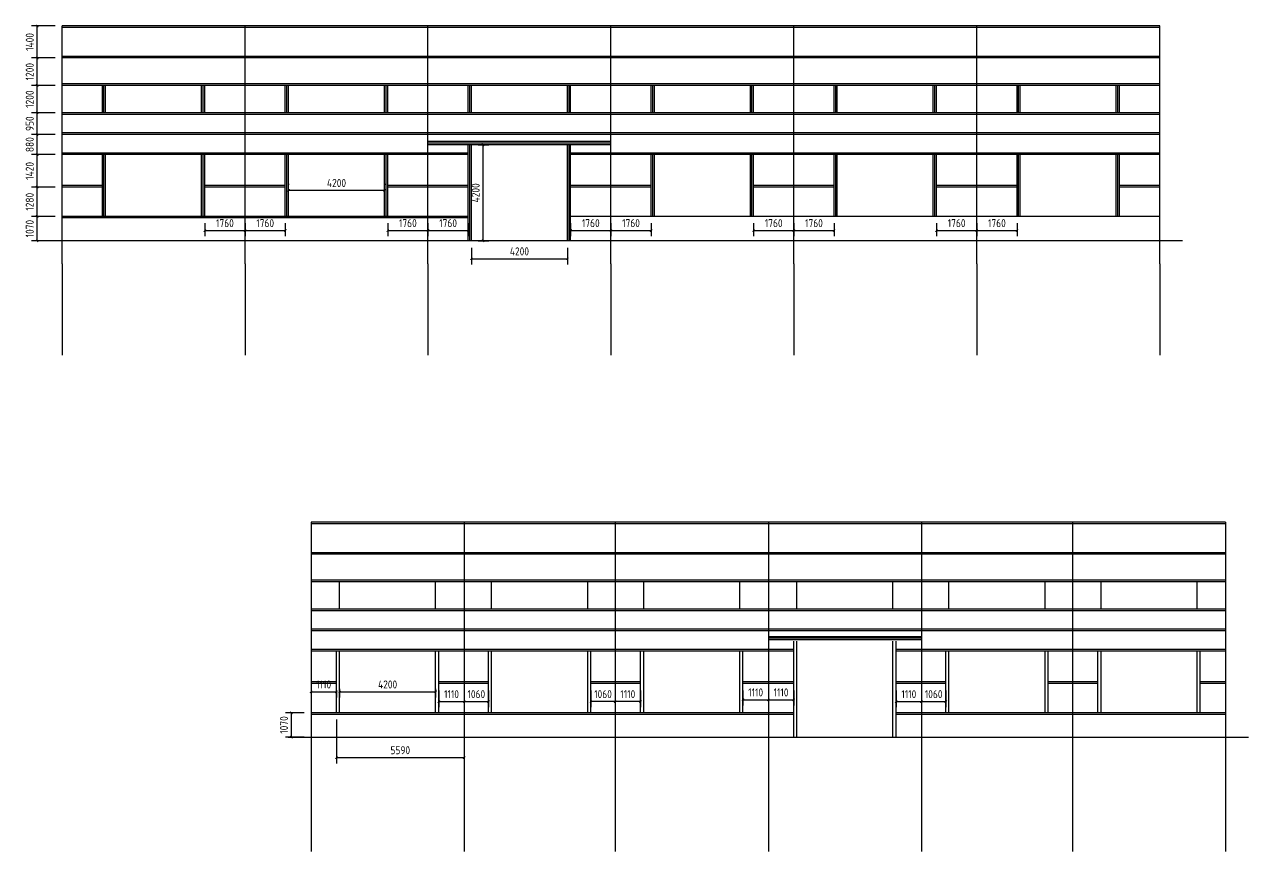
# Model space of a CAD drawing. Extents: x -196983 to 471790, y -783661 to 190401.
# Drawn here: x 90512 to 144043, y -122684 to -86509 of the extents above; entities that cross this region are included whole.
import ezdxf

# ---------------------------------------------------------------- set-up
doc = ezdxf.new("R2010")
doc.units = 0
doc.header["$LTSCALE"] = 1000
doc.header["$MEASUREMENT"] = 0
doc.layers.add('AXIS', color=3, linetype='Continuous')
doc.layers.add('DOTE', color=1, linetype='Continuous')
doc.styles.get("Standard").update_dxf_attribs({"font": 'gbenor.shx', "bigfont": 'gbcbig.shx'})
doc.dimstyles.get("Standard").update_dxf_attribs({"dimscale": 100, "dimtxt": 3.5, "dimasz": 1, "dimexe": 2.5, "dimexo": 3, "dimgap": 1.5, "dimtad": 1, "dimdec": 0, "dimzin": 0, "dimdsep": 46, "dimtxsty": 'Standard', "dimblk": 'ARCHTICK', "dimcen": 0.09, "dimadec": 0, "dimazin": 0, "dimtfac": 1, "dimtdec": 0, "dimtix": 1, "dimtmove": 2, "dimatfit": 3, "dimfxl": 1, "dimtolj": 1, "dimtzin": 0, "dimarcsym": 0})

# ---------------------------------------------------------------- blocks, each defined once
blk = doc.blocks.new('_ArchTick')
at = {"color": 0, "linetype": 'ByBlock', "const_width": 0.4}
blk.add_lwpolyline([(-0.5, -0.5), (0.5, 0.5)], dxfattribs=at)
blk = doc.blocks.new('*D222')
at = {"color": 0, "lineweight": -2}
for p, q in [((91858, -94903), (90816, -94903)), ((91066, -95973), (91066, -94903)), ((91858, -95973), (90816, -95973))]:
    blk.add_line(p, q, dxfattribs=at)
at = {"layer": 'Defpoints', "color": 0}
for p in [(91066, -94903), (92158, -94903), (92158, -95973)]:
    blk.add_point(p, dxfattribs=at)
at = {"color": 0, "lineweight": -2, "xscale": 100, "yscale": 100, "zscale": 100}
for p, rotation in [((91066, -94903), 90), ((91066, -95973), 270)]:
    blk.add_blockref('_ArchTick', p, dxfattribs=dict(at, rotation=rotation))
at = {"color": 0, "insert": (90741, -95438), "char_height": 350, "attachment_point": 5, "rotation": 90}
blk.add_mtext('\\A1;1070', dxfattribs=at)
blk = doc.blocks.new('*D223')
at = {"color": 0, "lineweight": -2}
for p, q in [((91858, -93623), (90816, -93623)), ((91066, -94903), (91066, -93623)), ((91858, -94903), (90816, -94903))]:
    blk.add_line(p, q, dxfattribs=at)
at = {"layer": 'Defpoints', "color": 0}
for p in [(91066, -93623), (92158, -93623), (92158, -94903)]:
    blk.add_point(p, dxfattribs=at)
at = {"color": 0, "lineweight": -2, "xscale": 100, "yscale": 100, "zscale": 100}
for p, rotation in [((91066, -93623), 90), ((91066, -94903), 270)]:
    blk.add_blockref('_ArchTick', p, dxfattribs=dict(at, rotation=rotation))
at = {"color": 0, "insert": (90741, -94263), "char_height": 350, "attachment_point": 5, "rotation": 90}
blk.add_mtext('\\A1;1280', dxfattribs=at)
blk = doc.blocks.new('*D224')
at = {"color": 0, "lineweight": -2}
for p, q in [((91858, -92203), (90816, -92203)), ((91066, -93623), (91066, -92203)), ((91858, -93623), (90816, -93623))]:
    blk.add_line(p, q, dxfattribs=at)
at = {"layer": 'Defpoints', "color": 0}
for p in [(91066, -92203), (92158, -92203), (92158, -93623)]:
    blk.add_point(p, dxfattribs=at)
at = {"color": 0, "lineweight": -2, "xscale": 100, "yscale": 100, "zscale": 100}
for p, rotation in [((91066, -92203), 90), ((91066, -93623), 270)]:
    blk.add_blockref('_ArchTick', p, dxfattribs=dict(at, rotation=rotation))
at = {"color": 0, "insert": (90741, -92913), "char_height": 350, "attachment_point": 5, "rotation": 90}
blk.add_mtext('\\A1;1420', dxfattribs=at)
blk = doc.blocks.new('*D225')
at = {"color": 0, "lineweight": -2}
for p, q in [((91858, -91323), (90816, -91323)), ((91066, -92203), (91066, -91323)), ((91858, -92203), (90816, -92203))]:
    blk.add_line(p, q, dxfattribs=at)
at = {"layer": 'Defpoints', "color": 0}
for p in [(91066, -91323), (92158, -91323), (92158, -92203)]:
    blk.add_point(p, dxfattribs=at)
at = {"color": 0, "lineweight": -2, "xscale": 100, "yscale": 100, "zscale": 100}
for p, rotation in [((91066, -91323), 90), ((91066, -92203), 270)]:
    blk.add_blockref('_ArchTick', p, dxfattribs=dict(at, rotation=rotation))
at = {"color": 0, "insert": (90741, -91763), "char_height": 350, "attachment_point": 5, "rotation": 90}
blk.add_mtext('\\A1;880', dxfattribs=at)
blk = doc.blocks.new('*D226')
at = {"color": 0, "lineweight": -2}
for p, q in [((91858, -90373), (90816, -90373)), ((91066, -91323), (91066, -90373)), ((91858, -91323), (90816, -91323))]:
    blk.add_line(p, q, dxfattribs=at)
at = {"layer": 'Defpoints', "color": 0}
for p in [(91066, -90373), (92158, -90373), (92158, -91323)]:
    blk.add_point(p, dxfattribs=at)
at = {"color": 0, "lineweight": -2, "xscale": 100, "yscale": 100, "zscale": 100}
for p, rotation in [((91066, -90373), 90), ((91066, -91323), 270)]:
    blk.add_blockref('_ArchTick', p, dxfattribs=dict(at, rotation=rotation))
at = {"color": 0, "insert": (90741, -90848), "char_height": 350, "attachment_point": 5, "rotation": 90}
blk.add_mtext('\\A1;950', dxfattribs=at)
blk = doc.blocks.new('*D227')
at = {"color": 0, "lineweight": -2}
for p, q in [((91858, -89173), (90816, -89173)), ((91066, -90373), (91066, -89173)), ((91858, -90373), (90816, -90373))]:
    blk.add_line(p, q, dxfattribs=at)
at = {"layer": 'Defpoints', "color": 0}
for p in [(91066, -89173), (92158, -89173), (92158, -90373)]:
    blk.add_point(p, dxfattribs=at)
at = {"color": 0, "lineweight": -2, "xscale": 100, "yscale": 100, "zscale": 100}
for p, rotation in [((91066, -89173), 90), ((91066, -90373), 270)]:
    blk.add_blockref('_ArchTick', p, dxfattribs=dict(at, rotation=rotation))
at = {"color": 0, "insert": (90741, -89773), "char_height": 350, "attachment_point": 5, "rotation": 90}
blk.add_mtext('\\A1;1200', dxfattribs=at)
blk = doc.blocks.new('*D228')
at = {"color": 0, "lineweight": -2}
for p, q in [((91858, -87973), (90816, -87973)), ((91066, -89173), (91066, -87973)), ((91858, -89173), (90816, -89173))]:
    blk.add_line(p, q, dxfattribs=at)
at = {"layer": 'Defpoints', "color": 0}
for p in [(91066, -87973), (92158, -87973), (92158, -89173)]:
    blk.add_point(p, dxfattribs=at)
at = {"color": 0, "lineweight": -2, "xscale": 100, "yscale": 100, "zscale": 100}
for p, rotation in [((91066, -87973), 90), ((91066, -89173), 270)]:
    blk.add_blockref('_ArchTick', p, dxfattribs=dict(at, rotation=rotation))
at = {"color": 0, "insert": (90741, -88573), "char_height": 350, "attachment_point": 5, "rotation": 90}
blk.add_mtext('\\A1;1200', dxfattribs=at)
blk = doc.blocks.new('*D229')
at = {"color": 0, "lineweight": -2}
for p, q in [((91858, -86573), (90816, -86573)), ((91066, -87973), (91066, -86573)), ((91858, -87973), (90816, -87973))]:
    blk.add_line(p, q, dxfattribs=at)
at = {"layer": 'Defpoints', "color": 0}
for p in [(91066, -86573), (92158, -86573), (92158, -87973)]:
    blk.add_point(p, dxfattribs=at)
at = {"color": 0, "lineweight": -2, "xscale": 100, "yscale": 100, "zscale": 100}
for p, rotation in [((91066, -86573), 90), ((91066, -87973), 270)]:
    blk.add_blockref('_ArchTick', p, dxfattribs=dict(at, rotation=rotation))
at = {"color": 0, "insert": (90741, -87273), "char_height": 350, "attachment_point": 5, "rotation": 90}
blk.add_mtext('\\A1;1400', dxfattribs=at)
blk = doc.blocks.new('*D397')
at = {"color": 0, "lineweight": -2}
for p, q in [((130398, -95203), (130398, -95774)), ((132158, -95203), (132158, -95774)), ((130398, -95524), (132158, -95524))]:
    blk.add_line(p, q, dxfattribs=at)
at = {"layer": 'Defpoints', "color": 0}
for p in [(130398, -94903), (132158, -94903), (132158, -95524)]:
    blk.add_point(p, dxfattribs=at)
at = {"color": 0, "lineweight": -2, "xscale": 100, "yscale": 100, "zscale": 100, "rotation": 180}
blk.add_blockref('_ArchTick', (130398, -95524), dxfattribs=at)
at = {"color": 0, "lineweight": -2, "xscale": 100, "yscale": 100, "zscale": 100}
blk.add_blockref('_ArchTick', (132158, -95524), dxfattribs=at)
at = {"color": 0, "insert": (131278, -95199), "char_height": 350, "attachment_point": 5}
blk.add_mtext('\\A1;1760', dxfattribs=at)
blk = doc.blocks.new('*D398')
at = {"color": 0, "lineweight": -2}
for p, q in [((132158, -95203), (132158, -95774)), ((133918, -95203), (133918, -95774)), ((132158, -95524), (133918, -95524))]:
    blk.add_line(p, q, dxfattribs=at)
at = {"layer": 'Defpoints', "color": 0}
for p in [(132158, -94903), (133918, -94903), (133918, -95524)]:
    blk.add_point(p, dxfattribs=at)
at = {"color": 0, "lineweight": -2, "xscale": 100, "yscale": 100, "zscale": 100, "rotation": 180}
blk.add_blockref('_ArchTick', (132158, -95524), dxfattribs=at)
at = {"color": 0, "lineweight": -2, "xscale": 100, "yscale": 100, "zscale": 100}
blk.add_blockref('_ArchTick', (133918, -95524), dxfattribs=at)
at = {"color": 0, "insert": (133038, -95199), "char_height": 350, "attachment_point": 5}
blk.add_mtext('\\A1;1760', dxfattribs=at)
blk = doc.blocks.new('*D399')
at = {"color": 0, "lineweight": -2}
for p, q in [((122398, -95203), (122398, -95774)), ((124158, -95203), (124158, -95774)), ((122398, -95524), (124158, -95524))]:
    blk.add_line(p, q, dxfattribs=at)
at = {"layer": 'Defpoints', "color": 0}
for p in [(122398, -94903), (124158, -94903), (124158, -95524)]:
    blk.add_point(p, dxfattribs=at)
at = {"color": 0, "lineweight": -2, "xscale": 100, "yscale": 100, "zscale": 100, "rotation": 180}
blk.add_blockref('_ArchTick', (122398, -95524), dxfattribs=at)
at = {"color": 0, "lineweight": -2, "xscale": 100, "yscale": 100, "zscale": 100}
blk.add_blockref('_ArchTick', (124158, -95524), dxfattribs=at)
at = {"color": 0, "insert": (123278, -95199), "char_height": 350, "attachment_point": 5}
blk.add_mtext('\\A1;1760', dxfattribs=at)
blk = doc.blocks.new('*D400')
at = {"color": 0, "lineweight": -2}
for p, q in [((124158, -95203), (124158, -95774)), ((125918, -95203), (125918, -95774)), ((124158, -95524), (125918, -95524))]:
    blk.add_line(p, q, dxfattribs=at)
at = {"layer": 'Defpoints', "color": 0}
for p in [(124158, -94903), (125918, -94903), (125918, -95524)]:
    blk.add_point(p, dxfattribs=at)
at = {"color": 0, "lineweight": -2, "xscale": 100, "yscale": 100, "zscale": 100, "rotation": 180}
blk.add_blockref('_ArchTick', (124158, -95524), dxfattribs=at)
at = {"color": 0, "lineweight": -2, "xscale": 100, "yscale": 100, "zscale": 100}
blk.add_blockref('_ArchTick', (125918, -95524), dxfattribs=at)
at = {"color": 0, "insert": (125038, -95199), "char_height": 350, "attachment_point": 5}
blk.add_mtext('\\A1;1760', dxfattribs=at)
blk = doc.blocks.new('*D401')
at = {"color": 0, "lineweight": -2}
for p, q in [((98398, -95203), (98398, -95774)), ((100158, -95203), (100158, -95774)), ((98398, -95524), (100158, -95524))]:
    blk.add_line(p, q, dxfattribs=at)
at = {"layer": 'Defpoints', "color": 0}
for p in [(98398, -94903), (100158, -94903), (100158, -95524)]:
    blk.add_point(p, dxfattribs=at)
at = {"color": 0, "lineweight": -2, "xscale": 100, "yscale": 100, "zscale": 100, "rotation": 180}
blk.add_blockref('_ArchTick', (98398, -95524), dxfattribs=at)
at = {"color": 0, "lineweight": -2, "xscale": 100, "yscale": 100, "zscale": 100}
blk.add_blockref('_ArchTick', (100158, -95524), dxfattribs=at)
at = {"color": 0, "insert": (99278, -95199), "char_height": 350, "attachment_point": 5}
blk.add_mtext('\\A1;1760', dxfattribs=at)
blk = doc.blocks.new('*D402')
at = {"color": 0, "lineweight": -2}
for p, q in [((100158, -95203), (100158, -95774)), ((101918, -95203), (101918, -95774)), ((100158, -95524), (101918, -95524))]:
    blk.add_line(p, q, dxfattribs=at)
at = {"layer": 'Defpoints', "color": 0}
for p in [(100158, -94903), (101918, -94903), (101918, -95524)]:
    blk.add_point(p, dxfattribs=at)
at = {"color": 0, "lineweight": -2, "xscale": 100, "yscale": 100, "zscale": 100, "rotation": 180}
blk.add_blockref('_ArchTick', (100158, -95524), dxfattribs=at)
at = {"color": 0, "lineweight": -2, "xscale": 100, "yscale": 100, "zscale": 100}
blk.add_blockref('_ArchTick', (101918, -95524), dxfattribs=at)
at = {"color": 0, "insert": (101038, -95199), "char_height": 350, "attachment_point": 5}
blk.add_mtext('\\A1;1760', dxfattribs=at)
blk = doc.blocks.new('*D403')
at = {"color": 0, "lineweight": -2}
for p, q in [((106398, -95203), (106398, -95774)), ((108158, -95203), (108158, -95774)), ((106398, -95524), (108158, -95524))]:
    blk.add_line(p, q, dxfattribs=at)
at = {"layer": 'Defpoints', "color": 0}
for p in [(106398, -94903), (108158, -94903), (108158, -95524)]:
    blk.add_point(p, dxfattribs=at)
at = {"color": 0, "lineweight": -2, "xscale": 100, "yscale": 100, "zscale": 100, "rotation": 180}
blk.add_blockref('_ArchTick', (106398, -95524), dxfattribs=at)
at = {"color": 0, "lineweight": -2, "xscale": 100, "yscale": 100, "zscale": 100}
blk.add_blockref('_ArchTick', (108158, -95524), dxfattribs=at)
at = {"color": 0, "insert": (107278, -95199), "char_height": 350, "attachment_point": 5}
blk.add_mtext('\\A1;1760', dxfattribs=at)
blk = doc.blocks.new('*D404')
at = {"color": 0, "lineweight": -2}
for p, q in [((108158, -95203), (108158, -95774)), ((109918, -95203), (109918, -95774)), ((108158, -95524), (109918, -95524))]:
    blk.add_line(p, q, dxfattribs=at)
at = {"layer": 'Defpoints', "color": 0}
for p in [(108158, -94903), (109918, -94903), (109918, -95524)]:
    blk.add_point(p, dxfattribs=at)
at = {"color": 0, "lineweight": -2, "xscale": 100, "yscale": 100, "zscale": 100, "rotation": 180}
blk.add_blockref('_ArchTick', (108158, -95524), dxfattribs=at)
at = {"color": 0, "lineweight": -2, "xscale": 100, "yscale": 100, "zscale": 100}
blk.add_blockref('_ArchTick', (109918, -95524), dxfattribs=at)
at = {"color": 0, "insert": (109038, -95199), "char_height": 350, "attachment_point": 5}
blk.add_mtext('\\A1;1760', dxfattribs=at)
blk = doc.blocks.new('*D405')
at = {"color": 0, "lineweight": -2}
for p, q in [((114398, -95203), (114398, -95774)), ((116158, -95203), (116158, -95774)), ((114398, -95524), (116158, -95524))]:
    blk.add_line(p, q, dxfattribs=at)
at = {"layer": 'Defpoints', "color": 0}
for p in [(114398, -94903), (116158, -94903), (116158, -95524)]:
    blk.add_point(p, dxfattribs=at)
at = {"color": 0, "lineweight": -2, "xscale": 100, "yscale": 100, "zscale": 100, "rotation": 180}
blk.add_blockref('_ArchTick', (114398, -95524), dxfattribs=at)
at = {"color": 0, "lineweight": -2, "xscale": 100, "yscale": 100, "zscale": 100}
blk.add_blockref('_ArchTick', (116158, -95524), dxfattribs=at)
at = {"color": 0, "insert": (115278, -95199), "char_height": 350, "attachment_point": 5}
blk.add_mtext('\\A1;1760', dxfattribs=at)
blk = doc.blocks.new('*D406')
at = {"color": 0, "lineweight": -2}
for p, q in [((116158, -95203), (116158, -95774)), ((117918, -95203), (117918, -95774)), ((116158, -95524), (117918, -95524))]:
    blk.add_line(p, q, dxfattribs=at)
at = {"layer": 'Defpoints', "color": 0}
for p in [(116158, -94903), (117918, -94903), (117918, -95524)]:
    blk.add_point(p, dxfattribs=at)
at = {"color": 0, "lineweight": -2, "xscale": 100, "yscale": 100, "zscale": 100, "rotation": 180}
blk.add_blockref('_ArchTick', (116158, -95524), dxfattribs=at)
at = {"color": 0, "lineweight": -2, "xscale": 100, "yscale": 100, "zscale": 100}
blk.add_blockref('_ArchTick', (117918, -95524), dxfattribs=at)
at = {"color": 0, "insert": (117038, -95199), "char_height": 350, "attachment_point": 5}
blk.add_mtext('\\A1;1760', dxfattribs=at)
blk = doc.blocks.new('*D424')
at = {"color": 0, "lineweight": -2}
for p, q in [((104293, -115564), (104293, -115953)), ((108493, -115564), (108493, -115953)), ((104293, -115703), (108493, -115703))]:
    blk.add_line(p, q, dxfattribs=at)
at = {"layer": 'Defpoints', "color": 0}
for p in [(104293, -115264), (108493, -115264), (108493, -115703)]:
    blk.add_point(p, dxfattribs=at)
at = {"color": 0, "lineweight": -2, "xscale": 100, "yscale": 100, "zscale": 100, "rotation": 180}
blk.add_blockref('_ArchTick', (104293, -115703), dxfattribs=at)
at = {"color": 0, "lineweight": -2, "xscale": 100, "yscale": 100, "zscale": 100}
blk.add_blockref('_ArchTick', (108493, -115703), dxfattribs=at)
at = {"color": 0, "insert": (106393, -115378), "char_height": 350, "attachment_point": 5}
blk.add_mtext('\\A1;4200', dxfattribs=at)
blk = doc.blocks.new('*D425')
at = {"color": 0, "lineweight": -2}
for p, q in [((102058, -93483), (102058, -93517)), ((106258, -93483), (106258, -93517)), ((106258, -93767), (102058, -93767))]:
    blk.add_line(p, q, dxfattribs=at)
at = {"layer": 'Defpoints', "color": 0}
for p in [(102058, -93767), (102058, -93783), (106258, -93783)]:
    blk.add_point(p, dxfattribs=at)
at = {"color": 0, "lineweight": -2, "xscale": 100, "yscale": 100, "zscale": 100, "rotation": 180}
blk.add_blockref('_ArchTick', (102058, -93767), dxfattribs=at)
at = {"color": 0, "lineweight": -2, "xscale": 100, "yscale": 100, "zscale": 100}
blk.add_blockref('_ArchTick', (106258, -93767), dxfattribs=at)
at = {"color": 0, "insert": (104158, -93442), "char_height": 350, "attachment_point": 5}
blk.add_mtext('\\A1;4200', dxfattribs=at)
blk = doc.blocks.new('*D426')
at = {"color": 0, "lineweight": -2}
for p, q in [((104153, -116914), (104153, -118828)), ((109743, -116914), (109743, -118828)), ((104153, -118578), (109743, -118578))]:
    blk.add_line(p, q, dxfattribs=at)
at = {"layer": 'Defpoints', "color": 0}
for p in [(104153, -116614), (109743, -116614), (109743, -118578)]:
    blk.add_point(p, dxfattribs=at)
at = {"color": 0, "lineweight": -2, "xscale": 100, "yscale": 100, "zscale": 100, "rotation": 180}
blk.add_blockref('_ArchTick', (104153, -118578), dxfattribs=at)
at = {"color": 0, "lineweight": -2, "xscale": 100, "yscale": 100, "zscale": 100}
blk.add_blockref('_ArchTick', (109743, -118578), dxfattribs=at)
at = {"color": 0, "insert": (106948, -118253), "char_height": 350, "attachment_point": 5}
blk.add_mtext('\\A1;5590', dxfattribs=at)
blk = doc.blocks.new('*D436')
at = {"color": 0, "lineweight": -2}
for p, q in [((108633, -115634), (108633, -116376)), ((108633, -116126), (109743, -116126)), ((109743, -115634), (109743, -116376))]:
    blk.add_line(p, q, dxfattribs=at)
at = {"layer": 'Defpoints', "color": 0}
for p in [(108633, -115334), (109743, -115334), (109743, -116126)]:
    blk.add_point(p, dxfattribs=at)
at = {"color": 0, "lineweight": -2, "xscale": 100, "yscale": 100, "zscale": 100, "rotation": 180}
blk.add_blockref('_ArchTick', (108633, -116126), dxfattribs=at)
at = {"color": 0, "lineweight": -2, "xscale": 100, "yscale": 100, "zscale": 100}
blk.add_blockref('_ArchTick', (109743, -116126), dxfattribs=at)
at = {"color": 0, "insert": (109188, -115801), "char_height": 350, "attachment_point": 5}
blk.add_mtext('\\A1;1110', dxfattribs=at)
blk = doc.blocks.new('*D437')
at = {"color": 0, "lineweight": -2}
for p, q in [((109743, -115634), (109743, -116376)), ((109743, -116126), (110803, -116126)), ((110803, -115634), (110803, -116376))]:
    blk.add_line(p, q, dxfattribs=at)
at = {"layer": 'Defpoints', "color": 0}
for p in [(109743, -115334), (110803, -115334), (110803, -116126)]:
    blk.add_point(p, dxfattribs=at)
at = {"color": 0, "lineweight": -2, "xscale": 100, "yscale": 100, "zscale": 100, "rotation": 180}
blk.add_blockref('_ArchTick', (109743, -116126), dxfattribs=at)
at = {"color": 0, "lineweight": -2, "xscale": 100, "yscale": 100, "zscale": 100}
blk.add_blockref('_ArchTick', (110803, -116126), dxfattribs=at)
at = {"color": 0, "insert": (110273, -115801), "char_height": 350, "attachment_point": 5}
blk.add_mtext('\\A1;1060', dxfattribs=at)
blk = doc.blocks.new('*D438')
at = {"color": 0, "lineweight": -2}
for p, q in [((116343, -115634), (116343, -116376)), ((117453, -116126), (116343, -116126)), ((117453, -115634), (117453, -116376))]:
    blk.add_line(p, q, dxfattribs=at)
at = {"layer": 'Defpoints', "color": 0}
for p in [(116343, -115334), (117453, -115334), (116343, -116126)]:
    blk.add_point(p, dxfattribs=at)
at = {"color": 0, "lineweight": -2, "xscale": 100, "yscale": 100, "zscale": 100, "rotation": 180}
blk.add_blockref('_ArchTick', (116343, -116126), dxfattribs=at)
at = {"color": 0, "lineweight": -2, "xscale": 100, "yscale": 100, "zscale": 100}
blk.add_blockref('_ArchTick', (117453, -116126), dxfattribs=at)
at = {"color": 0, "insert": (116898, -115801), "char_height": 350, "attachment_point": 5}
blk.add_mtext('\\A1;1110', dxfattribs=at)
blk = doc.blocks.new('*D439')
at = {"color": 0, "lineweight": -2}
for p, q in [((115283, -115634), (115283, -116376)), ((116343, -116126), (115283, -116126)), ((116343, -115634), (116343, -116376))]:
    blk.add_line(p, q, dxfattribs=at)
at = {"layer": 'Defpoints', "color": 0}
for p in [(115283, -115334), (116343, -115334), (115283, -116126)]:
    blk.add_point(p, dxfattribs=at)
at = {"color": 0, "lineweight": -2, "xscale": 100, "yscale": 100, "zscale": 100, "rotation": 180}
blk.add_blockref('_ArchTick', (115283, -116126), dxfattribs=at)
at = {"color": 0, "lineweight": -2, "xscale": 100, "yscale": 100, "zscale": 100}
blk.add_blockref('_ArchTick', (116343, -116126), dxfattribs=at)
at = {"color": 0, "insert": (115813, -115801), "char_height": 350, "attachment_point": 5}
blk.add_mtext('\\A1;1060', dxfattribs=at)
blk = doc.blocks.new('*D440')
at = {"color": 0, "lineweight": -2}
for p, q in [((128633, -115634), (128633, -116376)), ((128633, -116126), (129743, -116126)), ((129743, -115634), (129743, -116376))]:
    blk.add_line(p, q, dxfattribs=at)
at = {"layer": 'Defpoints', "color": 0}
for p in [(128633, -115334), (129743, -115334), (129743, -116126)]:
    blk.add_point(p, dxfattribs=at)
at = {"color": 0, "lineweight": -2, "xscale": 100, "yscale": 100, "zscale": 100, "rotation": 180}
blk.add_blockref('_ArchTick', (128633, -116126), dxfattribs=at)
at = {"color": 0, "lineweight": -2, "xscale": 100, "yscale": 100, "zscale": 100}
blk.add_blockref('_ArchTick', (129743, -116126), dxfattribs=at)
at = {"color": 0, "insert": (129188, -115801), "char_height": 350, "attachment_point": 5}
blk.add_mtext('\\A1;1110', dxfattribs=at)
blk = doc.blocks.new('*D441')
at = {"color": 0, "lineweight": -2}
for p, q in [((129743, -115634), (129743, -116376)), ((129743, -116126), (130803, -116126)), ((130803, -115634), (130803, -116376))]:
    blk.add_line(p, q, dxfattribs=at)
at = {"layer": 'Defpoints', "color": 0}
for p in [(129743, -115334), (130803, -115334), (130803, -116126)]:
    blk.add_point(p, dxfattribs=at)
at = {"color": 0, "lineweight": -2, "xscale": 100, "yscale": 100, "zscale": 100, "rotation": 180}
blk.add_blockref('_ArchTick', (129743, -116126), dxfattribs=at)
at = {"color": 0, "lineweight": -2, "xscale": 100, "yscale": 100, "zscale": 100}
blk.add_blockref('_ArchTick', (130803, -116126), dxfattribs=at)
at = {"color": 0, "insert": (130273, -115801), "char_height": 350, "attachment_point": 5}
blk.add_mtext('\\A1;1060', dxfattribs=at)
blk = doc.blocks.new('*D442')
at = {"color": 0, "lineweight": -2}
for p, q in [((121933, -115634), (121933, -116299)), ((121933, -116049), (123043, -116049)), ((123043, -115634), (123043, -116299))]:
    blk.add_line(p, q, dxfattribs=at)
at = {"layer": 'Defpoints', "color": 0}
for p in [(121933, -115334), (123043, -115334), (123043, -116049)]:
    blk.add_point(p, dxfattribs=at)
at = {"color": 0, "lineweight": -2, "xscale": 100, "yscale": 100, "zscale": 100, "rotation": 180}
blk.add_blockref('_ArchTick', (121933, -116049), dxfattribs=at)
at = {"color": 0, "lineweight": -2, "xscale": 100, "yscale": 100, "zscale": 100}
blk.add_blockref('_ArchTick', (123043, -116049), dxfattribs=at)
at = {"color": 0, "insert": (122488, -115724), "char_height": 350, "attachment_point": 5}
blk.add_mtext('\\A1;1110', dxfattribs=at)
blk = doc.blocks.new('*D443')
at = {"color": 0, "lineweight": -2}
for p, q in [((123043, -115634), (123043, -116299)), ((123043, -116049), (124153, -116049)), ((124153, -115634), (124153, -116299))]:
    blk.add_line(p, q, dxfattribs=at)
at = {"layer": 'Defpoints', "color": 0}
for p in [(123043, -115334), (124153, -115334), (124153, -116049)]:
    blk.add_point(p, dxfattribs=at)
at = {"color": 0, "lineweight": -2, "xscale": 100, "yscale": 100, "zscale": 100, "rotation": 180}
blk.add_blockref('_ArchTick', (123043, -116049), dxfattribs=at)
at = {"color": 0, "lineweight": -2, "xscale": 100, "yscale": 100, "zscale": 100}
blk.add_blockref('_ArchTick', (124153, -116049), dxfattribs=at)
at = {"color": 0, "insert": (123598, -115724), "char_height": 350, "attachment_point": 5}
blk.add_mtext('\\A1;1110', dxfattribs=at)
blk = doc.blocks.new('*D444')
at = {"color": 0, "lineweight": -2}
for p, q in [((103043, -115634), (103043, -115953)), ((103043, -115703), (104153, -115703)), ((104153, -115634), (104153, -115953))]:
    blk.add_line(p, q, dxfattribs=at)
at = {"layer": 'Defpoints', "color": 0}
for p in [(103043, -115334), (104153, -115334), (104153, -115703)]:
    blk.add_point(p, dxfattribs=at)
at = {"color": 0, "lineweight": -2, "xscale": 100, "yscale": 100, "zscale": 100, "rotation": 180}
blk.add_blockref('_ArchTick', (103043, -115703), dxfattribs=at)
at = {"color": 0, "lineweight": -2, "xscale": 100, "yscale": 100, "zscale": 100}
blk.add_blockref('_ArchTick', (104153, -115703), dxfattribs=at)
at = {"color": 0, "insert": (103598, -115378), "char_height": 350, "attachment_point": 5}
blk.add_mtext('\\A1;1110', dxfattribs=at)
blk = doc.blocks.new('*D493')
at = {"color": 0, "lineweight": -2}
for p, q in [((110358, -91773), (110817, -91773)), ((110567, -95973), (110567, -91773)), ((110358, -95973), (110817, -95973))]:
    blk.add_line(p, q, dxfattribs=at)
at = {"layer": 'Defpoints', "color": 0}
for p in [(110058, -91773), (110567, -91773), (110058, -95973)]:
    blk.add_point(p, dxfattribs=at)
at = {"color": 0, "lineweight": -2, "xscale": 100, "yscale": 100, "zscale": 100}
for p, rotation in [((110567, -91773), 90), ((110567, -95973), 270)]:
    blk.add_blockref('_ArchTick', p, dxfattribs=dict(at, rotation=rotation))
at = {"color": 0, "insert": (110242, -93873), "char_height": 350, "attachment_point": 5, "rotation": 90}
blk.add_mtext('\\A1;4200', dxfattribs=at)
blk = doc.blocks.new('*D1870')
at = {"color": 0, "lineweight": -2}
for p, q in [((110058, -96273), (110058, -97008)), ((114258, -96273), (114258, -97008)), ((110058, -96758), (114258, -96758))]:
    blk.add_line(p, q, dxfattribs=at)
at = {"layer": 'Defpoints', "color": 0}
for p in [(110058, -95973), (114258, -95973), (114258, -96758)]:
    blk.add_point(p, dxfattribs=at)
at = {"color": 0, "lineweight": -2, "xscale": 100, "yscale": 100, "zscale": 100, "rotation": 180}
blk.add_blockref('_ArchTick', (110058, -96758), dxfattribs=at)
at = {"color": 0, "lineweight": -2, "xscale": 100, "yscale": 100, "zscale": 100}
blk.add_blockref('_ArchTick', (114258, -96758), dxfattribs=at)
at = {"color": 0, "insert": (112158, -96433), "char_height": 350, "attachment_point": 5}
blk.add_mtext('\\A1;4200', dxfattribs=at)
blk = doc.blocks.new('*D1871')
at = {"color": 0, "lineweight": -2}
for p, q in [((102743, -116614), (101933, -116614)), ((102183, -117684), (102183, -116614)), ((102743, -117684), (101933, -117684))]:
    blk.add_line(p, q, dxfattribs=at)
at = {"layer": 'Defpoints', "color": 0}
for p in [(102183, -116614), (103043, -116614), (103043, -117684)]:
    blk.add_point(p, dxfattribs=at)
at = {"color": 0, "lineweight": -2, "xscale": 100, "yscale": 100, "zscale": 100}
for p, rotation in [((102183, -116614), 90), ((102183, -117684), 270)]:
    blk.add_blockref('_ArchTick', p, dxfattribs=dict(at, rotation=rotation))
at = {"color": 0, "insert": (101858, -117149), "char_height": 350, "attachment_point": 5, "rotation": 90}
blk.add_mtext('\\A1;1070', dxfattribs=at)

msp = doc.modelspace()

# ---------------------------------------------------------------- linework, layer by layer
at = {"color": 0}
for p, q in [((93917.9, -90373.1), (93917.9, -89173.1)), ((93987.9, -90373.1), (93987.9, -89173.1)), ((94057.9, -90373.1), (94057.9, -89173.1)), ((98257.9, -90373.1), (98257.9, -89173.1)), ((98327.9, -90373.1), (98327.9, -89173.1)), ((98397.9, -90373.1), (98397.9, -89173.1)), ((101917.9, -90373.1), (101917.9, -89173.1)), ((101987.9, -90373.1), (101987.9, -89173.1)), ((102057.9, -90373.1), (102057.9, -89173.1)), ((106257.9, -90373.1), (106257.9, -89173.1)), ((106327.9, -90373.1), (106327.9, -89173.1)), ((106397.9, -90373.1), (106397.9, -89173.1)), ((109917.9, -90373.1), (109917.9, -89173.1)), ((109987.9, -90373.1), (109987.9, -89173.1)), ((110057.9, -90373.1), (110057.9, -89173.1)), ((114257.9, -90373.1), (114257.9, -89173.1)), ((114327.9, -90373.1), (114327.9, -89173.1)), ((114397.9, -90373.1), (114397.9, -89173.1)), ((117917.9, -90373.1), (117917.9, -89173.1)), ((117987.9, -90373.1), (117987.9, -89173.1)), ((118057.9, -90373.1), (118057.9, -89173.1)), ((122257.9, -90373.1), (122257.9, -89173.1)), ((122327.9, -90373.1), (122327.9, -89173.1)), ((122397.9, -90373.1), (122397.9, -89173.1)), ((125917.9, -90373.1), (125917.9, -89173.1)), ((125987.9, -90373.1), (125987.9, -89173.1)), ((126057.9, -90373.1), (126057.9, -89173.1)), ((130257.9, -90373.1), (130257.9, -89173.1)), ((130327.9, -90373.1), (130327.9, -89173.1)), ((130397.9, -90373.1), (130397.9, -89173.1)), ((133917.9, -90373.1), (133917.9, -89173.1)), ((133987.9, -90373.1), (133987.9, -89173.1)), ((134057.9, -90373.1), (134057.9, -89173.1)), ((138257.9, -90373.1), (138257.9, -89173.1)), ((138327.9, -90373.1), (138327.9, -89173.1)), ((138397.9, -90373.1), (138397.9, -89173.1)), ((109917.9, -95973.1), (109917.9, -91773.1)), ((109987.9, -95973.1), (109987.9, -91773.1)), ((110057.9, -95973.1), (110057.9, -91773.1)), ((114257.9, -95973.1), (114257.9, -91773.1)), ((114327.9, -95973.1), (114327.9, -91773.1)), ((114397.9, -95973.1), (114397.9, -91773.1)), ((93917.9, -94903.1), (93917.9, -92203.1)), ((93987.9, -94903.1), (93987.9, -92203.1)), ((94057.9, -94903.1), (94057.9, -92203.1)), ((98257.9, -94903.1), (98257.9, -92203.1)), ((98327.9, -94903.1), (98327.9, -92203.1)), ((98397.9, -94903.1), (98397.9, -92203.1)), ((101917.9, -94903.1), (101917.9, -92203.1)), ((101987.9, -94903.1), (101987.9, -92203.1)), ((102057.9, -94903.1), (102057.9, -92203.1)), ((106257.9, -94903.1), (106257.9, -92203.1)), ((106327.9, -94903.1), (106327.9, -92203.1)), ((106397.9, -94903.1), (106397.9, -92203.1)), ((117917.9, -94903.1), (117917.9, -92203.1)), ((117987.9, -94903.1), (117987.9, -92203.1)), ((118057.9, -94903.1), (118057.9, -92203.1)), ((122257.9, -94903.1), (122257.9, -92203.1)), ((122327.9, -94903.1), (122327.9, -92203.1)), ((122397.9, -94903.1), (122397.9, -92203.1)), ((125917.9, -94903.1), (125917.9, -92203.1)), ((125987.9, -94903.1), (125987.9, -92203.1)), ((126057.9, -94903.1), (126057.9, -92203.1)), ((130257.9, -94903.1), (130257.9, -92203.1)), ((130327.9, -94903.1), (130327.9, -92203.1)), ((130397.9, -94903.1), (130397.9, -92203.1)), ((133917.9, -94903.1), (133917.9, -92203.1)), ((133987.9, -94903.1), (133987.9, -92203.1)), ((134057.9, -94903.1), (134057.9, -92203.1)), ((138257.9, -94903.1), (138257.9, -92203.1)), ((138327.9, -94903.1), (138327.9, -92203.1)), ((138397.9, -94903.1), (138397.9, -92203.1)), ((104292.7, -112084), (104292.7, -110884)), ((108492.7, -112084), (108492.7, -110884)), ((110942.7, -112084), (110942.7, -110884)), ((115142.7, -112084), (115142.7, -110884)), ((117592.7, -112084), (117592.7, -110884)), ((121792.7, -112084), (121792.7, -110884)), ((124292.7, -112084), (124292.7, -110884)), ((128492.7, -112084), (128492.7, -110884)), ((130942.7, -112084), (130942.7, -110884)), ((135142.7, -112084), (135142.7, -110884)), ((137592.7, -112084), (137592.7, -110884)), ((141792.7, -112084), (141792.7, -110884)), ((124152.7, -117684), (124152.7, -113484)), ((124292.7, -117684), (124292.7, -113484)), ((128492.7, -117684), (128492.7, -113484)), ((128632.7, -117684), (128632.7, -113484)), ((104152.7, -116614), (104152.7, -113914)), ((104292.7, -116614), (104292.7, -113914)), ((108492.7, -116614), (108492.7, -113914)), ((108632.7, -116614), (108632.7, -113914)), ((110802.7, -116614), (110802.7, -113914)), ((110942.7, -116614), (110942.7, -113914)), ((115142.7, -116614), (115142.7, -113914)), ((115282.7, -116614), (115282.7, -113914)), ((117452.7, -116614), (117452.7, -113914)), ((117592.7, -116614), (117592.7, -113914)), ((121792.7, -116614), (121792.7, -113914)), ((121932.7, -116614), (121932.7, -113914)), ((130802.7, -116614), (130802.7, -113914)), ((130942.7, -116614), (130942.7, -113914)), ((135142.7, -116614), (135142.7, -113914)), ((135282.7, -116614), (135282.7, -113914)), ((137452.7, -116614), (137452.7, -113914)), ((137592.7, -116614), (137592.7, -113914)), ((141792.7, -116614), (141792.7, -113914)), ((141932.7, -116614), (141932.7, -113914))]:
    msp.add_line(p, q, dxfattribs=at)
at = {"layer": 'AXIS', "color": 0}
for p, q in [((92157.9, -96973.1), (92157.9, -100973.1)), ((100157.9, -96973.1), (100157.9, -100973.1)), ((108157.9, -96973.1), (108157.9, -100973.1)), ((116157.9, -96973.1), (116157.9, -100973.1)), ((124157.9, -96973.1), (124157.9, -100973.1)), ((132157.9, -96973.1), (132157.9, -100973.1)), ((140157.9, -96973.1), (140157.9, -100973.1)), ((103042.7, -118684), (103042.7, -122684)), ((109742.7, -118684), (109742.7, -122684)), ((116342.7, -118684), (116342.7, -122684)), ((123042.7, -118684), (123042.7, -122684)), ((129742.7, -118684), (129742.7, -122684)), ((136342.7, -118684), (136342.7, -122684)), ((143042.7, -118684), (143042.7, -122684))]:
    msp.add_line(p, q, dxfattribs=at)
at = {"layer": 'DOTE', "color": 0}
for p, q in [((140157.9, -86573.1), (92157.9, -86573.1)), ((92157.9, -96973.1), (92157.9, -86573.1)), ((140157.9, -86643.1), (92157.9, -86643.1)), ((100157.9, -96973.1), (100157.9, -86573.1)), ((108157.9, -96973.1), (108157.9, -86573.1)), ((116157.9, -96973.1), (116157.9, -86573.1)), ((124157.9, -96973.1), (124157.9, -86573.1)), ((132157.9, -96973.1), (132157.9, -86573.1)), ((140157.9, -96973.1), (140157.9, -86573.1)), ((140157.9, -87903.1), (92157.9, -87903.1)), ((140157.9, -87973.1), (92157.9, -87973.1)), ((140157.9, -89103.1), (92157.9, -89103.1)), ((140157.9, -89173.1), (92157.9, -89173.1)), ((140157.9, -90373.1), (92157.9, -90373.1)), ((140157.9, -90443.1), (92157.9, -90443.1)), ((140157.9, -91253.1), (92157.9, -91253.1)), ((140157.9, -91323.1), (92157.9, -91323.1)), ((116157.9, -91633.1), (108157.9, -91633.1)), ((116157.9, -91703.1), (108157.9, -91703.1)), ((116157.9, -91773.1), (108157.9, -91773.1)), ((109917.9, -92133.1), (92157.9, -92133.1)), ((109917.9, -92203.1), (92157.9, -92203.1)), ((140157.9, -92133.1), (114397.9, -92133.1)), ((140157.9, -92203.1), (114397.9, -92203.1)), ((93917.9, -93553.1), (92157.9, -93553.1)), ((93917.9, -93623.1), (92157.9, -93623.1)), ((101917.9, -93553.1), (98397.9, -93553.1)), ((101917.9, -93623.1), (98397.9, -93623.1)), ((109917.9, -93553.1), (106397.9, -93553.1)), ((109917.9, -93623.1), (106397.9, -93623.1)), ((117917.9, -93553.1), (114397.9, -93553.1)), ((117917.9, -93623.1), (114397.9, -93623.1)), ((125917.9, -93553.1), (122397.9, -93553.1)), ((125917.9, -93623.1), (122397.9, -93623.1)), ((133917.9, -93553.1), (130397.9, -93553.1)), ((133917.9, -93623.1), (130397.9, -93623.1)), ((140157.9, -93553.1), (138397.9, -93553.1)), ((140157.9, -93623.1), (138397.9, -93623.1)), ((109917.9, -94903.1), (92157.9, -94903.1)), ((109917.9, -94973.1), (92157.9, -94973.1)), ((140157.9, -94903.1), (114397.9, -94903.1)), ((141157.9, -95973.1), (91157.9, -95973.1)), ((103042.7, -108284), (103042.7, -118684)), ((143042.7, -108284), (103042.7, -108284)), ((143042.7, -108354), (103042.7, -108354)), ((109742.7, -108284), (109742.7, -118684)), ((116342.7, -108284), (116342.7, -118684)), ((123042.7, -108284), (123042.7, -118684)), ((129742.7, -108284), (129742.7, -118684)), ((136342.7, -108284), (136342.7, -118684)), ((143042.7, -108284), (143042.7, -118684)), ((143042.7, -109614), (103042.7, -109614)), ((143042.7, -109684), (103042.7, -109684)), ((143042.7, -110814), (103042.7, -110814)), ((143042.7, -110884), (103042.7, -110884)), ((143042.7, -112084), (103042.7, -112084)), ((143042.7, -112154), (103042.7, -112154)), ((143042.7, -112964), (103042.7, -112964)), ((143042.7, -113034), (103042.7, -113034)), ((123042.7, -113274), (129742.7, -113274)), ((123042.7, -113344), (129742.7, -113344)), ((123042.7, -113414), (129742.7, -113414)), ((124152.7, -113844), (103042.7, -113844)), ((124152.7, -113914), (103042.7, -113914)), ((143042.7, -113844), (128632.7, -113844)), ((143042.7, -113914), (128632.7, -113914)), ((104152.7, -115264), (103042.7, -115264)), ((104152.7, -115334), (103042.7, -115334)), ((110802.7, -115264), (108632.7, -115264)), ((110802.7, -115334), (108632.7, -115334)), ((117452.7, -115264), (115282.7, -115264)), ((117452.7, -115334), (115282.7, -115334)), ((124152.7, -115264), (121932.7, -115264)), ((124152.7, -115334), (121932.7, -115334)), ((130802.7, -115264), (128632.7, -115264)), ((130802.7, -115334), (128632.7, -115334)), ((137452.7, -115264), (135282.7, -115264)), ((137452.7, -115334), (135282.7, -115334)), ((143042.7, -115264), (141932.7, -115264)), ((143042.7, -115334), (141932.7, -115334)), ((124152.7, -116614), (103042.7, -116614)), ((124152.7, -116684), (103042.7, -116684)), ((143042.7, -116614), (128632.7, -116614)), ((143042.7, -116684), (128632.7, -116684)), ((102042.7, -117684), (144042.7, -117684))]:
    msp.add_line(p, q, dxfattribs=at)

# ---------------------------------------------------------------- dimensions: what is measured, and where the dimension line sits
at = {"color": 0}
for base, p1, p2, picture, middle in [((91066.3, -86573.1), (92157.9, -87973.1), (92157.9, -86573.1), '*D229', (90741.3, -87273.1)), ((91066.3, -87973.1), (92157.9, -89173.1), (92157.9, -87973.1), '*D228', (90741.3, -88573.1)), ((91066.3, -89173.1), (92157.9, -90373.1), (92157.9, -89173.1), '*D227', (90741.3, -89773.1)), ((91066.3, -90373.1), (92157.9, -91323.1), (92157.9, -90373.1), '*D226', (90741.3, -90848.1)), ((91066.3, -91323.1), (92157.9, -92203.1), (92157.9, -91323.1), '*D225', (90741.3, -91763.1)), ((91066.3, -92203.1), (92157.9, -93623.1), (92157.9, -92203.1), '*D224', (90741.3, -92913.1)), ((91066.3, -93623.1), (92157.9, -94903.1), (92157.9, -93623.1), '*D223', (90741.3, -94263.1)), ((91066.3, -94903.1), (92157.9, -95973.1), (92157.9, -94903.1), '*D222', (90741.3, -95438.1))]:
    dim = msp.add_linear_dim(base=base, p1=p1, p2=p2, angle=90, dimstyle='Standard', dxfattribs=at)
    dim.commit()
    dim.dimension.update_dxf_attribs({"geometry": picture, "text_midpoint": middle})
at = {"color": 3}
for base, p1, p2, angle, picture, middle in [((110567.4, -91773.1), (110057.9, -95973.1), (110057.9, -91773.1), 90, '*D493', (110242.4, -93873.1)), ((115282.7, -116125.6), (116342.7, -115334), (115282.7, -115334), 180, '*D439', (115812.7, -115800.6)), ((116342.7, -116125.6), (117452.7, -115334), (116342.7, -115334), 180, '*D438', (116897.7, -115800.6)), ((129742.7, -116125.6), (128632.7, -115334), (129742.7, -115334), 0, '*D440', (129187.7, -115800.6)), ((130802.7, -116125.6), (129742.7, -115334), (130802.7, -115334), 0, '*D441', (130272.7, -115800.6))]:
    dim = msp.add_linear_dim(base=base, p1=p1, p2=p2, angle=angle, dimstyle='Standard', dxfattribs=at)
    dim.commit()
    dim.dimension.update_dxf_attribs({"geometry": picture, "text_midpoint": middle})
for base, p1, p2, picture, middle in [((102057.9, -93767), (106257.9, -93782.9), (102057.9, -93782.9), '*D425', (104157.9, -93442)), ((100157.9, -95523.6), (98397.9, -94903.1), (100157.9, -94903.1), '*D401', (99277.9, -95198.6)), ((101917.9, -95523.6), (100157.9, -94903.1), (101917.9, -94903.1), '*D402', (101037.9, -95198.6)), ((108157.9, -95523.6), (106397.9, -94903.1), (108157.9, -94903.1), '*D403', (107277.9, -95198.6)), ((109917.9, -95523.6), (108157.9, -94903.1), (109917.9, -94903.1), '*D404', (109037.9, -95198.6)), ((116157.9, -95523.6), (114397.9, -94903.1), (116157.9, -94903.1), '*D405', (115277.9, -95198.6)), ((117917.9, -95523.6), (116157.9, -94903.1), (117917.9, -94903.1), '*D406', (117037.9, -95198.6)), ((124157.9, -95523.6), (122397.9, -94903.1), (124157.9, -94903.1), '*D399', (123277.9, -95198.6)), ((125917.9, -95523.6), (124157.9, -94903.1), (125917.9, -94903.1), '*D400', (125037.9, -95198.6)), ((132157.9, -95523.6), (130397.9, -94903.1), (132157.9, -94903.1), '*D397', (131277.9, -95198.6)), ((133917.9, -95523.6), (132157.9, -94903.1), (133917.9, -94903.1), '*D398', (133037.9, -95198.6)), ((104152.7, -115703), (103042.7, -115334), (104152.7, -115334), '*D444', (103597.7, -115378)), ((108492.7, -115703), (104292.7, -115264), (108492.7, -115264), '*D424', (106392.7, -115378)), ((109742.7, -116125.6), (108632.7, -115334), (109742.7, -115334), '*D436', (109187.7, -115800.6)), ((110802.7, -116125.6), (109742.7, -115334), (110802.7, -115334), '*D437', (110272.7, -115800.6)), ((123042.7, -116048.5), (121932.7, -115334), (123042.7, -115334), '*D442', (122487.7, -115723.5)), ((124152.7, -116048.5), (123042.7, -115334), (124152.7, -115334), '*D443', (123597.7, -115723.5)), ((109742.7, -118578.1), (104152.7, -116614), (109742.7, -116614), '*D426', (106947.7, -118253.1))]:
    dim = msp.add_linear_dim(base=base, p1=p1, p2=p2, dimstyle='Standard', dxfattribs=at)
    dim.commit()
    dim.dimension.update_dxf_attribs({"geometry": picture, "text_midpoint": middle})
at = {"color": 1}
dim = msp.add_linear_dim(base=(114257.9, -96758.5), p1=(110057.9, -95973.1), p2=(114257.9, -95973.1), dimstyle='Standard', dxfattribs=at)
dim.commit()
dim.dimension.update_dxf_attribs({"geometry": '*D1870', "text_midpoint": (112157.9, -96433.5)})
dim = msp.add_linear_dim(base=(102182.8, -116614), p1=(103042.7, -117684), p2=(103042.7, -116614), angle=90, dimstyle='Standard', dxfattribs=at)
dim.commit()
dim.dimension.update_dxf_attribs({"geometry": '*D1871', "text_midpoint": (101857.8, -117149)})

doc.saveas('drawing.dxf')
